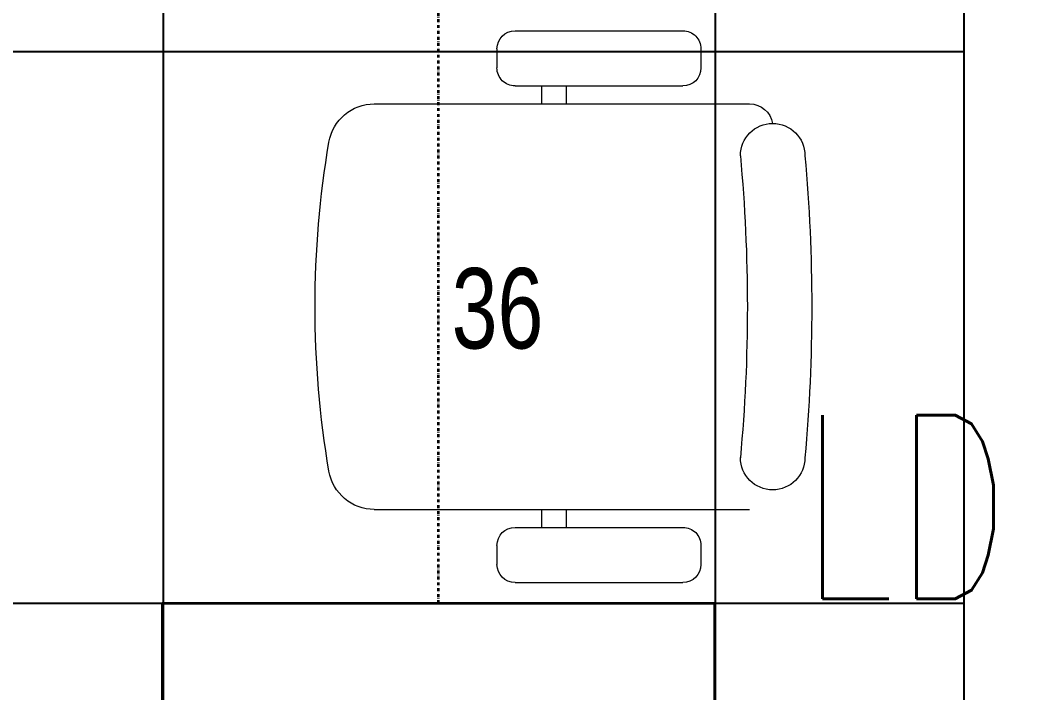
# Model space of a CAD drawing. Extents: x -12260 to 57327, y -29287 to 19916.
# Drawn here: x 37450 to 38543, y -11728 to -10996 of the extents above; entities that cross this region are included whole.
import ezdxf
from ezdxf.enums import TextEntityAlignment as Align

# ---------------------------------------------------------------- set-up
doc = ezdxf.new("R2010")
doc.units = 0
doc.header["$LTSCALE"] = 0.25
doc.linetypes.add('DASHDOT', pattern=[25.4, 12.7, -6.35, 0, -6.35])
for name, color, linetype, lineweight in [('01-First Floor$0$72_EGR_EQP_TAG', 142, 'Continuous', 5), ('01-First Floor$0$LOADING', 253, 'Continuous', 5), ('01-First Floor$0$NEW Wall', 166, 'Continuous', 5), ('01-First Floor$0$Walls', 251, 'Continuous', 5), ('E-LITE-CIRC-NUMB', 6, 'Continuous', 25), ('E-LITE-CLNG', 150, 'Continuous', 35), ('E-LITE-CLNG-CNDT', 6, 'DASHDOT', 35), ('E-LITE-CTRL', 6, 'Continuous', 25), ('E-LITE-IDEN', 6, 'Continuous', 25)]:
    doc.layers.add(name, color=color, linetype=linetype, lineweight=lineweight)
doc.layers.add('01-First Floor$0$FALSE CEILING', color=251, linetype='Continuous')
doc.styles.add('01-First Floor$0$X3G_ENTITY_257CFD', font='swisscl.ttf', dxfattribs={"height": 200})
doc.styles.add('DC_SIMPLEX', font='SIMPLEX.shx', dxfattribs={"width": 0.7})

# ---------------------------------------------------------------- blocks, each defined once
blk = doc.blocks.new('*X427')
at = {"color": 0}
for p, q in [((5, 3), (5, 3)), ((5, 3), (5, 3)), ((5, 3), (5, 3)), ((5, 3), (5, 3)), ((5, 3), (5, 3)), ((5, 3), (5, 3)), ((5, 3), (5, 3)), ((5, 3), (5, 3)), ((5, 3), (5, 3)), ((5, 3), (5, 3)), ((5, 3), (5, 3)), ((5, 3), (5, 3)), ((5, 3), (5, 3)), ((5, 3), (5, 3)), ((5, 3), (5, 3)), ((5, 3), (5, 3)), ((5, 3), (5, 3)), ((5, 3), (5, 3)), ((5, 3), (5, 3)), ((5, 3), (5, 3)), ((5, 3), (5, 3)), ((5, 3), (5, 3)), ((5, 3), (5, 3)), ((5, 3), (5, 3)), ((5, 3), (5, 3)), ((5, 3), (5, 3)), ((5, 3), (5, 3)), ((5, 3), (5, 3)), ((5, 3), (5, 3)), ((5, 3), (5, 3)), ((5, 3), (5, 3)), ((5, 3), (5, 3)), ((5, 3), (5, 3)), ((5, 3), (5, 3)), ((5, 3), (5, 3)), ((5, 3), (5, 3)), ((5, 3), (5, 3)), ((5, 3), (5, 3)), ((5, 3), (5, 3)), ((5, 3), (5, 3)), ((5, 3), (5, 3)), ((5, 3), (5, 3)), ((5, 3), (5, 3)), ((5, 3), (5, 3)), ((5, 3), (5, 3)), ((5, 3), (5, 3)), ((5, 3), (5, 3)), ((5, 3), (5, 3)), ((5, 3), (5, 3)), ((5, 3), (5, 3)), ((5, 3), (5, 3)), ((5, 3), (5, 3)), ((5, 3), (5, 3)), ((5, 3), (5, 3)), ((5, 3), (5, 3)), ((5, 3), (5, 3)), ((5, 3), (5, 3)), ((5, 3), (5, 3)), ((5, 3), (5, 3)), ((5, 3), (5, 3)), ((5, 3), (5, 3)), ((5, 3), (5, 3)), ((5, 3), (5, 3)), ((5, 3), (5, 3)), ((5, 3), (5, 3)), ((5, 3), (5, 3)), ((6, 3), (5, 3)), ((5, 3), (5, 3)), ((6, 3), (5, 3)), ((5, 3), (5, 3)), ((6, 3), (5, 3)), ((5, 3), (5, 3)), ((6, 3), (5, 3)), ((5, 3), (5, 3)), ((5, 3), (5, 3)), ((5, 3), (5, 3)), ((5, 3), (5, 3)), ((5, 3), (5, 3)), ((5, 3), (5, 3)), ((5, 3), (5, 3)), ((5, 3), (5, 3)), ((5, 3), (5, 3)), ((5, 3), (5, 3)), ((5, 3), (5, 3)), ((5, 3), (5, 3)), ((5, 3), (5, 3)), ((5, 3), (5, 3)), ((5, 3), (5, 3)), ((5, 3), (5, 3)), ((5, 3), (5, 3)), ((5, 3), (5, 3)), ((5, 3), (5, 3)), ((5, 3), (5, 3)), ((5, 3), (5, 3)), ((5, 3), (5, 3)), ((5, 3), (5, 3)), ((6, 3), (6, 3)), ((6, 3), (6, 3)), ((6, 3), (6, 3)), ((6, 3), (6, 3)), ((6, 3), (6, 3)), ((6, 3), (6, 3)), ((6, 3), (6, 3)), ((6, 3), (6, 3)), ((6, 3), (6, 3)), ((6, 3), (6, 3)), ((6, 3), (6, 3)), ((6, 3), (6, 3)), ((6, 3), (6, 3)), ((6, 3), (6, 3)), ((6, 3), (6, 3)), ((6, 3), (6, 3)), ((6, 3), (6, 3)), ((6, 3), (6, 3)), ((6, 3), (6, 3)), ((6, 3), (6, 3)), ((6, 3), (6, 3)), ((6, 3), (6, 3)), ((6, 3), (6, 3)), ((6, 3), (6, 3)), ((6, 3), (6, 3)), ((6, 3), (6, 3)), ((6, 3), (6, 3)), ((6, 3), (6, 3)), ((6, 3), (6, 3)), ((6, 3), (6, 3)), ((6, 3), (6, 3)), ((6, 3), (6, 3)), ((6, 3), (6, 3)), ((6, 3), (6, 3)), ((6, 3), (6, 3)), ((6, 3), (6, 3)), ((6, 3), (6, 3)), ((6, 3), (6, 3)), ((6, 3), (6, 3)), ((6, 3), (6, 3)), ((6, 3), (6, 3)), ((6, 3), (6, 3)), ((6, 3), (6, 3)), ((6, 3), (6, 3)), ((6, 3), (6, 3)), ((6, 3), (6, 3)), ((6, 3), (6, 3)), ((6, 3), (6, 3)), ((6, 3), (6, 3)), ((6, 3), (6, 3)), ((6, 3), (6, 3)), ((6, 3), (6, 3)), ((6, 3), (6, 3)), ((6, 3), (6, 3)), ((6, 3), (6, 3)), ((6, 3), (6, 3)), ((6, 3), (6, 3)), ((6, 3), (6, 3)), ((6, 3), (6, 3)), ((6, 3), (6, 3)), ((6, 3), (6, 3)), ((6, 3), (6, 3)), ((6, 3), (6, 3)), ((6, 3), (6, 3)), ((6, 3), (6, 3)), ((6, 3), (6, 3)), ((6, 3), (6, 3)), ((6, 3), (6, 3)), ((6, 3), (6, 3)), ((6, 3), (6, 3)), ((6, 3), (6, 3)), ((6, 3), (6, 3)), ((6, 3), (6, 3)), ((6, 3), (6, 3)), ((6, 3), (6, 3)), ((6, 3), (6, 3)), ((6, 3), (6, 3)), ((6, 3), (6, 3)), ((6, 3), (6, 3)), ((6, 3), (6, 3)), ((6, 3), (6, 3)), ((6, 3), (6, 3)), ((6, 3), (6, 3)), ((6, 3), (6, 3)), ((6, 3), (6, 3)), ((6, 3), (6, 3)), ((6, 3), (6, 3)), ((6, 3), (6, 3)), ((6, 3), (6, 3)), ((6, 3), (6, 3)), ((6, 3), (6, 3)), ((6, 3), (6, 3)), ((6, 3), (6, 3)), ((6, 3), (6, 3)), ((6, 3), (6, 3)), ((6, 3), (6, 3)), ((6, 3), (6, 3)), ((6, 3), (6, 3)), ((6, 3), (6, 3)), ((6, 3), (6, 3)), ((6, 3), (6, 3)), ((6, 3), (6, 3)), ((6, 3), (6, 3)), ((6, 3), (6, 3)), ((6, 3), (6, 3)), ((6, 3), (6, 3)), ((6, 3), (6, 3)), ((6, 3), (6, 3)), ((6, 3), (6, 3)), ((6, 3), (6, 3)), ((6, 3), (6, 3)), ((6, 3), (6, 3)), ((6, 3), (6, 3)), ((6, 3), (6, 3)), ((6, 3), (6, 3)), ((6, 3), (6, 3)), ((6, 3), (6, 3)), ((6, 3), (6, 3)), ((6, 3), (6, 3)), ((6, 3), (6, 3)), ((6, 3), (6, 3)), ((6, 3), (6, 3)), ((6, 3), (6, 3)), ((6, 3), (6, 3)), ((6, 3), (6, 3)), ((6, 3), (6, 3)), ((6, 3), (6, 3)), ((6, 3), (6, 3)), ((6, 3), (6, 3)), ((6, 3), (6, 3)), ((6, 3), (6, 3)), ((6, 3), (6, 3)), ((6, 3), (6, 3)), ((6, 3), (6, 3)), ((6, 3), (6, 3)), ((6, 3), (6, 3)), ((6, 3), (6, 3)), ((6, 3), (6, 3)), ((6, 3), (6, 3)), ((6, 3), (6, 3)), ((6, 3), (6, 3)), ((6, 3), (6, 3)), ((6, 3), (6, 3)), ((6, 3), (6, 3)), ((6, 3), (6, 3)), ((6, 3), (6, 3)), ((6, 3), (6, 3)), ((6, 3), (6, 3)), ((6, 3), (6, 3)), ((6, 3), (6, 3)), ((6, 3), (6, 3)), ((6, 3), (6, 3)), ((6, 3), (6, 3)), ((6, 3), (6, 3)), ((6, 3), (6, 3)), ((6, 3), (6, 3)), ((6, 3), (6, 3)), ((6, 3), (6, 3)), ((6, 3), (6, 3)), ((6, 3), (6, 3)), ((6, 3), (6, 3)), ((6, 3), (6, 3)), ((6, 3), (6, 3)), ((6, 3), (6, 3)), ((6, 3), (6, 3)), ((6, 3), (6, 3)), ((6, 3), (6, 3)), ((6, 3), (6, 3)), ((6, 3), (6, 3)), ((6, 3), (6, 3)), ((6, 3), (6, 3)), ((6, 3), (6, 3)), ((6, 3), (6, 3)), ((6, 3), (6, 3)), ((6, 3), (6, 3)), ((6, 3), (6, 3)), ((6, 3), (6, 3)), ((6, 3), (6, 3)), ((6, 3), (6, 3)), ((6, 3), (6, 3)), ((6, 3), (6, 3)), ((6, 3), (6, 3)), ((6, 3), (6, 3)), ((6, 3), (6, 3)), ((6, 3), (6, 3)), ((6, 3), (6, 3)), ((6, 3), (6, 3)), ((6, 3), (6, 3)), ((6, 3), (6, 3)), ((6, 3), (6, 3)), ((6, 3), (6, 3)), ((6, 3), (6, 3)), ((6, 3), (6, 3)), ((6, 3), (6, 3)), ((6, 3), (6, 3)), ((6, 3), (6, 3)), ((6, 3), (6, 3)), ((6, 3), (6, 3)), ((6, 3), (6, 3)), ((6, 3), (6, 3)), ((6, 3), (6, 3)), ((6, 3), (6, 3)), ((6, 3), (6, 3)), ((6, 3), (6, 3)), ((6, 3), (5, 3)), ((6, 3), (5, 3)), ((6, 3), (5, 3)), ((6, 3), (5, 3)), ((6, 3), (5, 3)), ((6, 3), (6, 3)), ((6, 3), (6, 3)), ((6, 3), (6, 3)), ((6, 3), (6, 3)), ((6, 3), (6, 3)), ((6, 3), (6, 3)), ((6, 3), (6, 3)), ((6, 3), (6, 3)), ((6, 3), (6, 3)), ((6, 3), (6, 3)), ((6, 3), (6, 3)), ((6, 3), (6, 3)), ((6, 3), (6, 3)), ((6, 3), (6, 3)), ((6, 3), (6, 3)), ((6, 3), (6, 3)), ((6, 3), (6, 3)), ((6, 3), (6, 3)), ((6, 3), (6, 3)), ((6, 3), (6, 3)), ((6, 3), (6, 3)), ((6, 3), (6, 3)), ((6, 3), (6, 3)), ((6, 3), (6, 3)), ((6, 3), (6, 3)), ((6, 3), (6, 3)), ((6, 3), (6, 3)), ((6, 3), (6, 3)), ((6, 3), (6, 3)), ((6, 3), (6, 3)), ((6, 3), (6, 3)), ((6, 3), (6, 3)), ((6, 3), (6, 3)), ((6, 3), (6, 3)), ((6, 3), (6, 3)), ((6, 3), (6, 3)), ((6, 3), (6, 3)), ((6, 3), (6, 3)), ((6, 3), (6, 3)), ((6, 3), (6, 3)), ((6, 3), (6, 3)), ((6, 3), (6, 3)), ((6, 3), (6, 3)), ((6, 3), (6, 3)), ((6, 3), (6, 3)), ((6, 3), (6, 3)), ((6, 3), (6, 3)), ((6, 3), (6, 3)), ((6, 3), (6, 3)), ((6, 3), (6, 3)), ((6, 3), (6, 3)), ((6, 3), (6, 3)), ((6, 3), (6, 3)), ((6, 3), (6, 3)), ((6, 3), (6, 3)), ((6, 3), (6, 3)), ((6, 3), (6, 3)), ((6, 3), (6, 3)), ((6, 3), (6, 3)), ((6, 3), (6, 3)), ((6, 3), (6, 3)), ((6, 3), (6, 3)), ((6, 3), (6, 3)), ((6, 3), (6, 3)), ((6, 3), (6, 3)), ((6, 3), (6, 3)), ((6, 3), (6, 3)), ((6, 3), (6, 3)), ((6, 3), (6, 3)), ((6, 3), (6, 3)), ((6, 3), (6, 3)), ((6, 3), (6, 3)), ((6, 3), (6, 3)), ((6, 3), (6, 3)), ((6, 3), (6, 3)), ((6, 3), (6, 3)), ((6, 3), (6, 3)), ((6, 3), (6, 3)), ((6, 3), (6, 3)), ((6, 3), (6, 3)), ((6, 3), (6, 3)), ((6, 3), (6, 3)), ((6, 3), (6, 3)), ((6, 3), (6, 3)), ((6, 3), (6, 3)), ((6, 3), (6, 3)), ((6, 3), (6, 3)), ((6, 3), (6, 3)), ((6, 3), (6, 3)), ((6, 3), (6, 3)), ((6, 3), (6, 3)), ((6, 3), (6, 3)), ((6, 3), (6, 3)), ((6, 3), (6, 3)), ((6, 3), (6, 3)), ((6, 3), (6, 3)), ((6, 3), (6, 3)), ((6, 3), (6, 3)), ((6, 3), (6, 3)), ((6, 3), (6, 3)), ((6, 3), (6, 3)), ((6, 3), (6, 3)), ((6, 3), (6, 3)), ((6, 3), (6, 3)), ((6, 3), (6, 3)), ((6, 3), (6, 3)), ((6, 3), (6, 3)), ((6, 3), (6, 3)), ((6, 3), (6, 3)), ((6, 3), (6, 3)), ((6, 3), (6, 3)), ((6, 3), (6, 3)), ((6, 3), (6, 3)), ((6, 3), (6, 3)), ((6, 3), (6, 3)), ((6, 3), (6, 3)), ((6, 3), (6, 3)), ((6, 3), (6, 3)), ((6, 3), (6, 3)), ((6, 3), (6, 3)), ((6, 3), (6, 3)), ((6, 3), (6, 3)), ((6, 3), (6, 3)), ((6, 3), (6, 3)), ((6, 3), (6, 3)), ((6, 3), (6, 3)), ((6, 3), (6, 3)), ((6, 3), (6, 3)), ((6, 3), (6, 3)), ((6, 3), (6, 3)), ((6, 3), (6, 3)), ((6, 3), (6, 3)), ((6, 3), (6, 3)), ((6, 3), (6, 3)), ((6, 3), (6, 3)), ((6, 3), (6, 3)), ((6, 3), (6, 3)), ((6, 3), (6, 3)), ((6, 3), (6, 3)), ((6, 3), (6, 3)), ((6, 3), (6, 3)), ((6, 3), (6, 3)), ((6, 3), (6, 3)), ((6, 3), (6, 3)), ((6, 3), (6, 3)), ((6, 3), (6, 3)), ((6, 3), (6, 3)), ((6, 3), (6, 3)), ((6, 3), (6, 3)), ((6, 3), (6, 3)), ((6, 3), (6, 3)), ((6, 3), (6, 3)), ((6, 3), (6, 3)), ((6, 3), (6, 3)), ((6, 3), (6, 3)), ((6, 3), (6, 3)), ((6, 3), (6, 3)), ((6, 3), (6, 3)), ((6, 3), (6, 3)), ((6, 3), (6, 3)), ((6, 3), (6, 3)), ((6, 3), (6, 3)), ((6, 3), (6, 3)), ((6, 3), (6, 3)), ((6, 3), (6, 3)), ((6, 3), (6, 3)), ((6, 3), (6, 3)), ((6, 3), (6, 3)), ((6, 3), (6, 3)), ((6, 3), (6, 3)), ((6, 3), (6, 3)), ((6, 3), (6, 3)), ((6, 3), (6, 3)), ((6, 3), (6, 3)), ((6, 3), (6, 3)), ((6, 3), (6, 3)), ((6, 3), (6, 3)), ((6, 3), (6, 3)), ((6, 3), (6, 3)), ((6, 3), (6, 3)), ((6, 3), (6, 3)), ((6, 3), (6, 3)), ((6, 3), (6, 3)), ((6, 3), (6, 3)), ((6, 3), (6, 3)), ((6, 3), (6, 3)), ((6, 3), (6, 3)), ((6, 3), (6, 3)), ((6, 3), (6, 3)), ((6, 3), (6, 3)), ((6, 3), (6, 3)), ((6, 3), (6, 3)), ((6, 3), (6, 3)), ((6, 3), (6, 3)), ((6, 3), (6, 3)), ((6, 3), (6, 3)), ((6, 3), (6, 3)), ((6, 3), (6, 3)), ((6, 3), (6, 3)), ((6, 3), (6, 3)), ((6, 3), (6, 3)), ((6, 3), (6, 3)), ((6, 3), (6, 3)), ((6, 3), (6, 3)), ((6, 3), (6, 3)), ((6, 3), (6, 3)), ((6, 3), (6, 3)), ((6, 3), (6, 3)), ((6, 3), (6, 3)), ((6, 3), (6, 3)), ((6, 3), (6, 3)), ((6, 3), (6, 3)), ((6, 3), (6, 3)), ((6, 3), (6, 3)), ((6, 3), (6, 3)), ((6, 3), (6, 3)), ((6, 3), (6, 3)), ((6, 3), (6, 3)), ((6, 3), (6, 3)), ((6, 3), (6, 3)), ((6, 3), (6, 3)), ((6, 3), (6, 3)), ((6, 3), (6, 3)), ((6, 3), (6, 3)), ((6, 3), (6, 3)), ((6, 3), (6, 3)), ((6, 3), (6, 3)), ((6, 3), (6, 3)), ((6, 3), (6, 3)), ((6, 3), (6, 3)), ((6, 3), (6, 3)), ((6, 3), (6, 3)), ((6, 3), (6, 3)), ((6, 3), (6, 3)), ((6, 3), (6, 3)), ((6, 3), (6, 3)), ((6, 3), (6, 3)), ((6, 3), (6, 3)), ((6, 3), (6, 3)), ((6, 3), (6, 3)), ((6, 3), (6, 3)), ((6, 3), (6, 3)), ((6, 3), (6, 3)), ((6, 3), (6, 3)), ((6, 3), (6, 3)), ((6, 3), (6, 3)), ((6, 3), (6, 3)), ((6, 3), (6, 3)), ((6, 3), (6, 3)), ((6, 3), (6, 3)), ((6, 3), (6, 3)), ((6, 3), (6, 3)), ((6, 3), (6, 3)), ((6, 3), (6, 3)), ((6, 3), (6, 3)), ((6, 3), (6, 3)), ((6, 3), (6, 3)), ((6, 3), (6, 3)), ((6, 3), (6, 3)), ((6, 3), (6, 3)), ((6, 3), (6, 3)), ((6, 3), (6, 3)), ((6, 3), (6, 3)), ((6, 3), (6, 3)), ((6, 3), (6, 3)), ((6, 3), (6, 3)), ((6, 3), (6, 3)), ((6, 3), (6, 3)), ((6, 3), (6, 3)), ((6, 3), (6, 3)), ((6, 3), (6, 3)), ((6, 3), (6, 3)), ((6, 3), (6, 3)), ((6, 3), (6, 3)), ((6, 3), (6, 3)), ((6, 3), (6, 3)), ((6, 3), (6, 3)), ((6, 3), (6, 3)), ((6, 3), (6, 3)), ((6, 3), (6, 3)), ((6, 3), (6, 3)), ((6, 3), (6, 3)), ((6, 3), (6, 3)), ((6, 3), (6, 3)), ((6, 3), (6, 3)), ((6, 3), (6, 3)), ((6, 3), (6, 3)), ((6, 3), (6, 3)), ((6, 3), (6, 3)), ((6, 3), (6, 3)), ((6, 3), (6, 3)), ((6, 3), (6, 3)), ((6, 3), (6, 3)), ((6, 3), (6, 3)), ((6, 3), (6, 3)), ((6, 3), (6, 3)), ((6, 3), (6, 3)), ((6, 3), (6, 3)), ((6, 3), (6, 3)), ((6, 3), (6, 3)), ((6, 3), (6, 3)), ((6, 3), (6, 3)), ((6, 3), (6, 3)), ((6, 3), (6, 3)), ((6, 3), (6, 3)), ((6, 3), (6, 3)), ((6, 3), (6, 3)), ((6, 3), (6, 3)), ((6, 3), (6, 3)), ((6, 3), (6, 3)), ((6, 3), (6, 3)), ((6, 3), (6, 3)), ((6, 3), (6, 3)), ((6, 3), (6, 3)), ((6, 3), (6, 3)), ((6, 3), (6, 3)), ((6, 3), (6, 3))]:
    blk.add_line(p, q, dxfattribs=at)
blk = doc.blocks.new('*X428')
at = {"color": 0}
for p, q in [((13, 1), (13, 1)), ((13, 1), (13, 1)), ((13, 1), (13, 1)), ((13, 1), (13, 1)), ((13, 1), (13, 1)), ((13, 1), (13, 1)), ((13, 1), (13, 1)), ((13, 1), (13, 1)), ((13, 1), (13, 1)), ((13, 1), (13, 1)), ((13, 1), (13, 1)), ((13, 1), (13, 1)), ((13, 1), (13, 1)), ((13, 1), (13, 1)), ((13, 1), (13, 1)), ((13, 1), (14, 1)), ((13, 1), (14, 1)), ((13, 1), (14, 1)), ((13, 1), (13, 1)), ((13, 1), (13, 1)), ((13, 1), (13, 1)), ((13, 1), (13, 1)), ((13, 1), (13, 1)), ((13, 1), (13, 1)), ((13, 1), (13, 1)), ((13, 1), (13, 1)), ((13, 1), (13, 1)), ((13, 1), (13, 1)), ((13, 1), (13, 1)), ((13, 1), (13, 1)), ((13, 1), (13, 1)), ((13, 1), (13, 1)), ((13, 1), (13, 1)), ((13, 1), (13, 1)), ((13, 1), (13, 1)), ((13, 1), (13, 1)), ((13, 1), (13, 1)), ((13, 1), (13, 1)), ((13, 1), (13, 1)), ((13, 1), (13, 1)), ((13, 1), (13, 1)), ((13, 1), (13, 1)), ((13, 1), (13, 1)), ((13, 1), (13, 1)), ((13, 1), (13, 1)), ((13, 1), (13, 1)), ((13, 1), (13, 1)), ((13, 1), (13, 1)), ((13, 1), (13, 1)), ((13, 1), (13, 1)), ((13, 1), (13, 1)), ((13, 1), (13, 1)), ((13, 1), (13, 1)), ((13, 1), (13, 1)), ((13, 1), (13, 1)), ((13, 1), (13, 1)), ((13, 1), (13, 1)), ((13, 1), (13, 1)), ((13, 1), (13, 1)), ((13, 1), (13, 1)), ((13, 1), (13, 1)), ((13, 1), (13, 1)), ((13, 1), (13, 1)), ((13, 1), (13, 1)), ((13, 1), (13, 1)), ((13, 1), (13, 1)), ((13, 1), (13, 1)), ((13, 1), (13, 1)), ((13, 1), (13, 1)), ((13, 1), (13, 1)), ((13, 1), (13, 1)), ((13, 1), (13, 1)), ((13, 1), (13, 1)), ((13, 1), (13, 1)), ((13, 1), (13, 1)), ((13, 1), (13, 1)), ((13, 1), (13, 1)), ((13, 1), (13, 1)), ((13, 1), (13, 1)), ((13, 1), (13, 1)), ((13, 1), (13, 1)), ((13, 1), (13, 1)), ((13, 1), (13, 1)), ((13, 1), (13, 1)), ((13, 1), (13, 1)), ((13, 1), (13, 1)), ((13, 1), (13, 1)), ((13, 1), (13, 1)), ((13, 1), (13, 1)), ((13, 1), (13, 1)), ((13, 1), (13, 1)), ((13, 1), (13, 1)), ((13, 1), (13, 1)), ((13, 1), (13, 1)), ((13, 1), (13, 1)), ((13, 1), (13, 1)), ((13, 1), (13, 1)), ((13, 1), (13, 1)), ((13, 1), (13, 1)), ((13, 1), (13, 1)), ((13, 1), (13, 1)), ((13, 1), (13, 1)), ((13, 1), (13, 1)), ((13, 1), (13, 1)), ((13, 1), (13, 1)), ((13, 1), (13, 1)), ((13, 1), (13, 1)), ((13, 1), (13, 1)), ((13, 1), (13, 1)), ((13, 1), (13, 1)), ((13, 1), (13, 1)), ((13, 1), (13, 1)), ((13, 1), (13, 1)), ((13, 1), (13, 1)), ((13, 1), (13, 1)), ((13, 1), (13, 1)), ((13, 1), (13, 1)), ((13, 1), (13, 1)), ((13, 1), (13, 1)), ((13, 1), (13, 1)), ((13, 1), (13, 1)), ((13, 1), (13, 1)), ((13, 1), (13, 1)), ((13, 1), (14, 1)), ((13, 0), (13, 0)), ((13, 0), (13, 0)), ((13, 0), (13, 0)), ((13, 0), (13, 0)), ((13, 0), (13, 0)), ((13, 0), (13, 0)), ((13, 0), (13, 0)), ((13, 0), (13, 0)), ((13, 0), (13, 0)), ((13, 0), (13, 0)), ((13, 0), (13, 0)), ((13, 0), (13, 0)), ((13, 0), (13, 0)), ((13, 0), (13, 0)), ((13, 0), (13, 0)), ((13, 0), (13, 0)), ((13, 0), (13, 0)), ((13, 0), (13, 0)), ((13, 0), (13, 0)), ((13, 0), (13, 0)), ((13, 0), (13, 0)), ((13, 0), (13, 0)), ((13, 0), (13, 0)), ((13, 0), (13, 0)), ((13, 0), (13, 0)), ((13, 0), (13, 0)), ((13, 0), (13, 0)), ((13, 0), (13, 0)), ((13, 0), (13, 0)), ((13, 0), (13, 0)), ((13, 0), (13, 0)), ((13, 0), (13, 0)), ((13, 0), (13, 0)), ((13, 0), (13, 0)), ((13, 0), (13, 0)), ((13, 0), (13, 0)), ((13, 0), (13, 0)), ((13, 0), (13, 0)), ((13, 0), (13, 0)), ((13, 0), (13, 0)), ((13, 0), (13, 0)), ((13, 0), (13, 0)), ((13, 0), (13, 0)), ((13, 0), (13, 0)), ((13, 0), (13, 0)), ((13, 0), (13, 0)), ((13, 0), (13, 0)), ((13, 0), (13, 0)), ((13, 0), (14, 0)), ((13, 0), (14, 0)), ((13, 0), (13, 0)), ((13, 0), (14, 0)), ((14, 1), (14, 1)), ((14, 1), (14, 1)), ((14, 1), (14, 1)), ((14, 1), (14, 1)), ((14, 1), (14, 1)), ((14, 1), (14, 1)), ((14, 1), (14, 1)), ((14, 1), (14, 1)), ((14, 1), (14, 1)), ((14, 1), (14, 1)), ((14, 1), (14, 1)), ((14, 1), (14, 1)), ((14, 1), (14, 1)), ((14, 1), (14, 1)), ((14, 1), (14, 1)), ((14, 1), (14, 1)), ((14, 1), (14, 1)), ((14, 1), (14, 1)), ((14, 1), (14, 1)), ((14, 1), (14, 1)), ((14, 1), (14, 1)), ((14, 1), (14, 1)), ((14, 1), (14, 1)), ((14, 1), (14, 1)), ((14, 1), (14, 1)), ((14, 1), (14, 1)), ((14, 1), (14, 1)), ((14, 1), (14, 1)), ((14, 1), (14, 1)), ((14, 1), (14, 1)), ((14, 1), (14, 1)), ((14, 1), (14, 1)), ((14, 1), (14, 1)), ((14, 1), (14, 1)), ((14, 1), (14, 1)), ((14, 1), (14, 1)), ((14, 1), (14, 1)), ((14, 1), (14, 1)), ((14, 1), (14, 1)), ((14, 1), (14, 1)), ((14, 1), (14, 1)), ((14, 1), (14, 1)), ((14, 1), (14, 1)), ((14, 1), (14, 1)), ((14, 1), (14, 1)), ((14, 1), (14, 1)), ((14, 1), (14, 1)), ((14, 1), (14, 1)), ((14, 1), (14, 1)), ((14, 1), (14, 1)), ((14, 1), (14, 1)), ((14, 1), (14, 1)), ((14, 1), (14, 1)), ((14, 1), (14, 1)), ((14, 1), (14, 1)), ((14, 1), (14, 1)), ((14, 1), (14, 1)), ((14, 1), (14, 1)), ((14, 1), (14, 1)), ((14, 1), (14, 1)), ((14, 1), (14, 1)), ((14, 1), (14, 1)), ((14, 1), (14, 1)), ((14, 1), (14, 1)), ((14, 1), (14, 1)), ((14, 1), (14, 1)), ((14, 1), (14, 1)), ((14, 1), (14, 1)), ((14, 1), (14, 1)), ((14, 1), (14, 1)), ((14, 1), (14, 1)), ((14, 1), (14, 1)), ((14, 1), (14, 1)), ((14, 1), (14, 1)), ((14, 1), (14, 1)), ((14, 1), (14, 1)), ((14, 1), (14, 1)), ((14, 1), (14, 1)), ((14, 1), (14, 1)), ((14, 1), (14, 1)), ((14, 1), (14, 1)), ((14, 1), (14, 1)), ((14, 1), (14, 1)), ((14, 1), (14, 1)), ((14, 1), (14, 1)), ((14, 1), (14, 1)), ((14, 1), (14, 1)), ((14, 1), (14, 1)), ((14, 1), (14, 1)), ((14, 1), (14, 1)), ((14, 1), (14, 1)), ((14, 1), (14, 1)), ((14, 1), (14, 1)), ((14, 1), (14, 1)), ((14, 0), (14, 0)), ((14, 0), (14, 0)), ((14, 0), (14, 0)), ((14, 0), (14, 0)), ((14, 0), (14, 0)), ((14, 0), (14, 0)), ((14, 0), (14, 0)), ((14, 0), (14, 0)), ((14, 0), (14, 0)), ((14, 0), (14, 0)), ((14, 0), (14, 0)), ((14, 0), (14, 0)), ((14, 0), (14, 0)), ((14, 0), (14, 0)), ((14, 0), (14, 0)), ((14, 0), (14, 0)), ((14, 0), (14, 0)), ((14, 0), (14, 0)), ((14, 0), (14, 0)), ((14, 0), (14, 0)), ((14, 0), (14, 0)), ((14, 0), (14, 0)), ((14, 0), (14, 0)), ((14, 0), (14, 0)), ((14, 0), (14, 0)), ((14, 0), (14, 0)), ((14, 0), (14, 0)), ((14, 0), (14, 0)), ((14, 0), (14, 0)), ((14, 0), (14, 0)), ((14, 0), (14, 0)), ((14, 0), (14, 0)), ((14, 0), (14, 0)), ((14, 0), (14, 0)), ((14, 0), (14, 0)), ((14, 0), (14, 0)), ((14, 0), (14, 0)), ((14, 0), (14, 0)), ((14, 0), (14, 0)), ((14, 0), (14, 0)), ((14, 0), (14, 0)), ((14, 0), (14, 0)), ((14, 0), (14, 0)), ((14, 0), (14, 0)), ((14, 0), (14, 0)), ((14, 0), (14, 0)), ((14, 0), (14, 0)), ((14, 0), (14, 0)), ((13, 0), (13, 0)), ((13, 0), (14, 0)), ((13, 0), (13, 0)), ((13, 0), (14, 0)), ((13, 0), (13, 0)), ((13, 0), (14, 0)), ((13, 0), (13, 0)), ((13, 0), (13, 0)), ((13, 0), (13, 0)), ((13, 0), (13, 0)), ((13, 0), (14, 0)), ((13, 0), (13, 0)), ((13, 0), (14, 0)), ((13, 0), (13, 0)), ((13, 0), (14, 0)), ((13, 0), (13, 0)), ((13, 0), (14, 0)), ((13, 0), (13, 0)), ((13, 0), (14, 0)), ((13, 0), (13, 0)), ((13, 0), (14, 0)), ((13, 0), (13, 0)), ((13, 0), (14, 0)), ((13, 0), (13, 0)), ((13, 0), (13, 0)), ((13, 0), (13, 0)), ((13, 0), (14, 0)), ((13, 0), (13, 0)), ((13, 0), (14, 0)), ((13, 0), (13, 0)), ((13, 0), (14, 0)), ((13, 0), (13, 0)), ((13, 0), (14, 0)), ((13, 0), (13, 0)), ((13, 0), (13, 0)), ((13, 0), (13, 0)), ((13, 0), (13, 0)), ((13, 0), (13, 0)), ((13, 0), (13, 0)), ((13, 0), (13, 0)), ((13, 0), (13, 0)), ((13, 0), (13, 0)), ((13, 0), (13, 0)), ((13, 0), (13, 0)), ((13, 0), (13, 0)), ((13, 0), (13, 0)), ((13, 0), (13, 0)), ((13, 0), (13, 0)), ((13, 0), (13, 0)), ((13, 0), (13, 0)), ((13, 0), (13, 0)), ((13, 0), (13, 0)), ((13, 0), (13, 0)), ((13, 0), (13, 0)), ((13, 0), (13, 0)), ((13, 0), (13, 0)), ((13, 0), (13, 0)), ((13, 0), (13, 0)), ((13, 0), (13, 0)), ((13, 0), (13, 0)), ((13, 0), (13, 0)), ((13, 0), (13, 0)), ((13, 0), (13, 0)), ((13, 0), (13, 0)), ((13, -1), (13, -1)), ((13, -1), (13, -1)), ((13, -1), (13, -1)), ((13, -1), (13, -1)), ((13, -1), (13, -1)), ((13, -1), (14, -1)), ((13, -1), (13, -1)), ((14, 0), (14, 0)), ((14, 0), (14, 0)), ((14, 0), (14, 0)), ((14, 0), (14, 0)), ((14, 0), (14, 0)), ((14, 0), (14, 0)), ((14, 0), (14, 0)), ((14, 0), (14, 0)), ((14, 0), (14, 0)), ((14, 0), (14, 0)), ((14, 0), (14, 0)), ((14, 0), (14, 0)), ((14, 0), (14, 0)), ((14, 0), (14, 0)), ((14, 0), (14, 0)), ((13, 0), (14, 0)), ((14, 0), (14, 0)), ((14, 0), (14, 0)), ((14, 0), (14, 0)), ((14, 0), (14, 0)), ((14, 0), (14, 0)), ((14, 0), (14, 0)), ((14, 0), (14, 0)), ((14, 0), (14, 0)), ((14, 0), (14, 0)), ((14, 0), (14, 0)), ((14, 0), (14, 0)), ((14, 0), (14, 0)), ((14, 0), (14, 0)), ((14, 0), (14, 0)), ((14, 0), (14, 0)), ((14, 0), (14, 0)), ((14, 0), (14, 0)), ((14, 0), (14, 0)), ((14, 0), (14, 0)), ((14, 0), (14, 0)), ((14, 0), (14, 0)), ((14, 0), (14, 0)), ((14, 0), (14, 0)), ((14, 0), (14, 0)), ((14, 0), (14, 0)), ((14, 0), (14, 0)), ((14, 0), (14, 0)), ((14, 0), (14, 0)), ((14, 0), (14, 0)), ((14, 0), (14, 0)), ((14, 0), (14, 0)), ((14, 0), (14, 0)), ((14, 0), (14, 0)), ((14, 0), (14, 0)), ((14, -1), (14, -1)), ((14, -1), (14, -1)), ((14, -1), (14, -1)), ((14, -1), (14, -1)), ((14, -1), (14, -1))]:
    blk.add_line(p, q, dxfattribs=at)
blk = doc.blocks.new('01-First Floor$0$GF21018-P')
at = {"color": 0}
for p, q in [((-0.2207, 0.4756), (-0.2207, 0.0675)), ((0.2205, 0.4756), (0.2205, 0.0675)), ((-0.2806, 0.3422), (-0.2598, 0.3422)), ((0.2596, 0.3422), (0.2804, 0.3422)), ((-0.3002, 0.3226), (-0.3002, 0.14)), ((-0.2402, 0.3226), (-0.2402, 0.14)), ((0.24, 0.3226), (0.24, 0.14)), ((0.3, 0.3226), (0.3, 0.14)), ((-0.2402, 0.2937), (-0.2207, 0.2937)), ((0.2205, 0.2937), (0.24, 0.2937)), ((-0.2402, 0.2671), (-0.2207, 0.2671)), ((0.2205, 0.2671), (0.24, 0.2671)), ((-0.2806, 0.1204), (-0.2598, 0.1204)), ((0.2596, 0.1204), (0.2804, 0.1204))]:
    blk.add_line(p, q, dxfattribs=at)
for points in [[(0.24, 0.2937), (0.24, 0.2937), (0.24, 0.2937), (0.24, 0.2937), (0.24, 0.2937), (0.24, 0.2937), (0.24, 0.2937), (0.24, 0.2937), (0.24, 0.2937), (0.24, 0.2937), (0.24, 0.2937), (0.24, 0.2937), (0.24, 0.2937), (0.24, 0.2937), (0.24, 0.2937), (0.24, 0.2937), (0.24, 0.2937), (0.24, 0.2937), (0.24, 0.2937), (0.24, 0.2937), (0.24, 0.2937), (0.24, 0.2937), (0.24, 0.2937), (0.24, 0.2937), (0.24, 0.2937), (0.24, 0.2937), (0.24, 0.2937), (0.24, 0.2937), (0.24, 0.2937), (0.24, 0.2937), (0.24, 0.2937), (0.24, 0.2937), (0.24, 0.2937), (0.24, 0.2937), (0.24, 0.2937), (0.24, 0.2937), (0.24, 0.2937), (0.24, 0.2937), (0.24, 0.2937), (0.24, 0.2937), (0.24, 0.2937), (0.24, 0.2937), (0.24, 0.2937), (0.24, 0.2937), (0.24, 0.2937), (0.24, 0.2937), (0.24, 0.2937), (0.24, 0.2937), (0.24, 0.2937), (0.24, 0.2937), (0.24, 0.2937), (0.24, 0.2937), (0.24, 0.2937), (0.24, 0.2937), (0.24, 0.2937), (0.24, 0.2937), (0.24, 0.2937), (0.24, 0.2937), (0.24, 0.2937), (0.24, 0.2937), (0.24, 0.2937), (0.24, 0.2937), (0.24, 0.2937), (0.24, 0.2937), (0.24, 0.2937), (0.24, 0.2937), (0.24, 0.2937), (0.24, 0.2937), (0.24, 0.2937), (0.24, 0.2937), (0.24, 0.2937), (0.24, 0.2937), (0.24, 0.2937), (0.24, 0.2937), (0.24, 0.2937), (0.24, 0.2937), (0.24, 0.2937), (0.24, 0.2937), (0.24, 0.2937), (0.24, 0.2937), (0.24, 0.2937), (0.24, 0.2937), (0.24, 0.2937), (0.24, 0.2937), (0.24, 0.2937), (0.24, 0.2937), (0.24, 0.2937), (0.24, 0.2937), (0.24, 0.2937), (0.24, 0.2937), (0.24, 0.2937), (0.24, 0.2937), (0.24, 0.2937), (0.24, 0.2937), (0.24, 0.2937), (0.24, 0.2937), (0.24, 0.2937), (0.24, 0.2937), (0.24, 0.2937), (0.24, 0.2937), (0.24, 0.2937), (0.24, 0.2937), (0.24, 0.2937), (0.24, 0.2937), (0.24, 0.2937), (0.24, 0.2937), (0.24, 0.2937), (0.24, 0.2937), (0.24, 0.2937), (0.24, 0.2937), (0.24, 0.2937), (0.24, 0.2937), (0.24, 0.2937), (0.24, 0.2937), (0.24, 0.2937), (0.24, 0.2937), (0.24, 0.2937), (0.24, 0.2937), (0.24, 0.2937), (0.24, 0.2937), (0.24, 0.2937), (0.24, 0.2937), (0.24, 0.2937), (0.24, 0.2937), (0.24, 0.2937), (0.24, 0.2937), (0.24, 0.2937), (0.24, 0.2937), (0.24, 0.2937), (0.24, 0.2937), (0.24, 0.2937), (0.24, 0.2937), (0.24, 0.2937), (0.24, 0.2937), (0.24, 0.2937), (0.24, 0.2937), (0.24, 0.2937), (0.24, 0.2937), (0.24, 0.2937), (0.24, 0.2937), (0.24, 0.2937), (0.24, 0.2937), (0.24, 0.2937), (0.24, 0.2937), (0.24, 0.2937), (0.24, 0.2937), (0.24, 0.2937), (0.24, 0.2937), (0.24, 0.2937), (0.24, 0.2937), (0.24, 0.2937), (0.24, 0.2937), (0.24, 0.2937), (0.24, 0.2937), (0.24, 0.2937), (0.24, 0.2937), (0.24, 0.2937), (0.24, 0.2937), (0.24, 0.2937), (0.24, 0.2937), (0.24, 0.2937), (0.24, 0.2937), (0.24, 0.2937), (0.24, 0.2937), (0.24, 0.2937), (0.24, 0.2937), (0.24, 0.2937), (0.24, 0.2937), (0.24, 0.2937), (0.24, 0.2937), (0.24, 0.2937), (0.24, 0.2937), (0.24, 0.2937), (0.24, 0.2937), (0.24, 0.2937), (0.24, 0.2937), (0.24, 0.2937), (0.24, 0.2937), (0.24, 0.2937), (0.24, 0.2937), (0.24, 0.2937), (0.24, 0.2937), (0.24, 0.2937), (0.24, 0.2937), (0.24, 0.2937), (0.24, 0.2937), (0.24, 0.2937), (0.24, 0.2937), (0.24, 0.2937), (0.24, 0.2937), (0.24, 0.2937), (0.24, 0.2937), (0.24, 0.2937), (0.24, 0.2937), (0.24, 0.2937), (0.24, 0.2937), (0.24, 0.2937), (0.24, 0.2937), (0.24, 0.2937), (0.24, 0.2937), (0.24, 0.2937), (0.24, 0.2937), (0.24, 0.2937), (0.24, 0.2937), (0.24, 0.2937), (0.24, 0.2937), (0.24, 0.2937), (0.24, 0.2937), (0.24, 0.2937), (0.24, 0.2937), (0.24, 0.2937), (0.24, 0.2937), (0.24, 0.2937), (0.24, 0.2937), (0.24, 0.2937), (0.24, 0.2937), (0.24, 0.2937), (0.24, 0.2937), (0.24, 0.2937), (0.24, 0.2937), (0.24, 0.2937), (0.24, 0.2937), (0.24, 0.2937), (0.24, 0.2937), (0.24, 0.2937), (0.24, 0.2937), (0.24, 0.2937), (0.24, 0.2937), (0.24, 0.2937), (0.24, 0.2937), (0.24, 0.2937), (0.24, 0.2937), (0.24, 0.2937), (0.24, 0.2937), (0.24, 0.2937), (0.24, 0.2937), (0.24, 0.2937), (0.24, 0.2937), (0.24, 0.2937), (0.24, 0.2937), (0.24, 0.2937), (0.24, 0.2937), (0.24, 0.2937), (0.24, 0.2937), (0.24, 0.2937), (0.24, 0.2937), (0.24, 0.2937), (0.24, 0.2937), (0.24, 0.2937), (0.24, 0.2937), (0.24, 0.2937), (0.24, 0.2937), (0.24, 0.2937), (0.24, 0.2937), (0.24, 0.2937), (0.24, 0.2937), (0.24, 0.2937), (0.24, 0.2937), (0.24, 0.2937), (0.24, 0.2937), (0.24, 0.2937), (0.24, 0.2937), (0.24, 0.2937), (0.24, 0.2937), (0.24, 0.2937), (0.24, 0.2937), (0.24, 0.2937), (0.24, 0.2937), (0.24, 0.2937), (0.24, 0.2937), (0.24, 0.2937), (0.24, 0.2937), (0.24, 0.2937), (0.24, 0.2937), (0.24, 0.2937), (0.24, 0.2937), (0.24, 0.2937)], [(0.24, 0.2937), (0.24, 0.2937), (0.24, 0.2937), (0.24, 0.2937), (0.24, 0.2937), (0.24, 0.2937), (0.24, 0.2937), (0.24, 0.2937), (0.24, 0.2937), (0.24, 0.2937), (0.24, 0.2937), (0.24, 0.2937), (0.24, 0.2937), (0.24, 0.2937), (0.24, 0.2937), (0.24, 0.2937), (0.24, 0.2937), (0.24, 0.2937), (0.24, 0.2937), (0.24, 0.2937), (0.24, 0.2937), (0.24, 0.2937), (0.24, 0.2937), (0.24, 0.2937), (0.24, 0.2937), (0.24, 0.2937), (0.24, 0.2937), (0.24, 0.2937), (0.24, 0.2937), (0.24, 0.2937), (0.24, 0.2937), (0.24, 0.2937), (0.24, 0.2937), (0.24, 0.2937), (0.24, 0.2937), (0.24, 0.2937), (0.24, 0.2937), (0.24, 0.2937), (0.24, 0.2937), (0.24, 0.2937), (0.24, 0.2937), (0.24, 0.2937), (0.24, 0.2937), (0.24, 0.2937), (0.24, 0.2937), (0.24, 0.2937), (0.24, 0.2937), (0.24, 0.2937), (0.24, 0.2937), (0.24, 0.2937), (0.24, 0.2937), (0.24, 0.2937), (0.24, 0.2937), (0.24, 0.2937), (0.24, 0.2937), (0.24, 0.2937), (0.24, 0.2937), (0.24, 0.2937), (0.24, 0.2937), (0.24, 0.2937), (0.24, 0.2937), (0.24, 0.2937), (0.24, 0.2937), (0.24, 0.2937), (0.24, 0.2937), (0.24, 0.2937), (0.24, 0.2937), (0.24, 0.2937), (0.24, 0.2937), (0.24, 0.2937), (0.24, 0.2937), (0.24, 0.2937), (0.24, 0.2937), (0.24, 0.2937), (0.24, 0.2937), (0.24, 0.2937), (0.24, 0.2937), (0.24, 0.2937), (0.24, 0.2937), (0.24, 0.2937), (0.24, 0.2937), (0.24, 0.2937), (0.24, 0.2937), (0.24, 0.2937), (0.24, 0.2937), (0.24, 0.2937), (0.24, 0.2937), (0.24, 0.2937), (0.24, 0.2937), (0.24, 0.2937), (0.24, 0.2937), (0.24, 0.2937), (0.24, 0.2937), (0.24, 0.2937), (0.24, 0.2937), (0.24, 0.2937), (0.24, 0.2937), (0.24, 0.2937), (0.24, 0.2937), (0.24, 0.2937), (0.24, 0.2937), (0.24, 0.2937), (0.24, 0.2937), (0.24, 0.2937), (0.24, 0.2937), (0.24, 0.2937), (0.24, 0.2937), (0.24, 0.2937), (0.24, 0.2937), (0.24, 0.2937), (0.24, 0.2937), (0.24, 0.2937), (0.24, 0.2937), (0.24, 0.2937), (0.24, 0.2937), (0.24, 0.2937), (0.24, 0.2937), (0.24, 0.2937), (0.24, 0.2937), (0.24, 0.2937), (0.24, 0.2937), (0.24, 0.2937), (0.24, 0.2937), (0.24, 0.2937), (0.24, 0.2937), (0.24, 0.2937), (0.24, 0.2937), (0.24, 0.2937), (0.24, 0.2937), (0.24, 0.2937), (0.24, 0.2937), (0.24, 0.2937), (0.24, 0.2937), (0.24, 0.2937), (0.24, 0.2937), (0.24, 0.2937), (0.24, 0.2937), (0.24, 0.2937), (0.24, 0.2937), (0.24, 0.2937), (0.24, 0.2937), (0.24, 0.2937), (0.24, 0.2937), (0.24, 0.2937), (0.24, 0.2937), (0.24, 0.2937), (0.24, 0.2937), (0.24, 0.2937), (0.24, 0.2937), (0.24, 0.2937), (0.24, 0.2937), (0.24, 0.2937), (0.24, 0.2937), (0.24, 0.2937), (0.24, 0.2937), (0.24, 0.2937), (0.24, 0.2937), (0.24, 0.2937), (0.24, 0.2937), (0.24, 0.2937), (0.24, 0.2937), (0.24, 0.2937), (0.24, 0.2937), (0.24, 0.2937), (0.24, 0.2937), (0.24, 0.2937), (0.24, 0.2937), (0.24, 0.2937), (0.24, 0.2937), (0.24, 0.2937), (0.24, 0.2937), (0.24, 0.2937), (0.24, 0.2937), (0.24, 0.2937), (0.24, 0.2937), (0.24, 0.2937), (0.24, 0.2937), (0.24, 0.2937), (0.24, 0.2937), (0.24, 0.2937), (0.24, 0.2937), (0.24, 0.2937), (0.24, 0.2937), (0.24, 0.2937), (0.24, 0.2937), (0.24, 0.2937), (0.24, 0.2937), (0.24, 0.2937), (0.24, 0.2937), (0.24, 0.2937), (0.24, 0.2937), (0.24, 0.2937), (0.24, 0.2937), (0.24, 0.2937), (0.24, 0.2937), (0.24, 0.2937), (0.24, 0.2937), (0.24, 0.2937), (0.24, 0.2937), (0.24, 0.2937), (0.24, 0.2937), (0.24, 0.2937), (0.24, 0.2937), (0.24, 0.2937), (0.24, 0.2937), (0.24, 0.2937), (0.24, 0.2937), (0.24, 0.2937), (0.24, 0.2937), (0.24, 0.2937), (0.24, 0.2937), (0.24, 0.2937), (0.24, 0.2937), (0.24, 0.2937), (0.24, 0.2937), (0.24, 0.2937), (0.24, 0.2937), (0.24, 0.2937), (0.24, 0.2937)], [(0.24, 0.2937), (0.24, 0.2937), (0.24, 0.2937), (0.24, 0.2937), (0.24, 0.2937), (0.24, 0.2937), (0.24, 0.2937), (0.24, 0.2937), (0.24, 0.2937), (0.24, 0.2937), (0.24, 0.2937), (0.24, 0.2937), (0.24, 0.2937), (0.24, 0.2937), (0.24, 0.2937), (0.24, 0.2937), (0.24, 0.2937), (0.24, 0.2937), (0.24, 0.2937), (0.24, 0.2937), (0.24, 0.2937), (0.24, 0.2937), (0.24, 0.2937), (0.24, 0.2937), (0.24, 0.2937), (0.24, 0.2937), (0.24, 0.2937), (0.24, 0.2937), (0.24, 0.2937), (0.24, 0.2937), (0.24, 0.2937), (0.24, 0.2937), (0.24, 0.2937), (0.24, 0.2937), (0.24, 0.2937), (0.24, 0.2937), (0.24, 0.2937), (0.24, 0.2937), (0.24, 0.2937), (0.24, 0.2937), (0.24, 0.2937), (0.24, 0.2937), (0.24, 0.2937), (0.24, 0.2937), (0.24, 0.2937), (0.24, 0.2937), (0.24, 0.2937), (0.24, 0.2937), (0.24, 0.2937), (0.24, 0.2937), (0.24, 0.2937), (0.24, 0.2937), (0.24, 0.2937), (0.24, 0.2937), (0.24, 0.2937), (0.24, 0.2937), (0.24, 0.2937), (0.24, 0.2937), (0.24, 0.2937), (0.24, 0.2937), (0.24, 0.2937), (0.24, 0.2937), (0.24, 0.2937), (0.24, 0.2937), (0.24, 0.2937), (0.24, 0.2937), (0.24, 0.2937), (0.24, 0.2937), (0.24, 0.2937), (0.24, 0.2937), (0.24, 0.2937), (0.24, 0.2937), (0.24, 0.2937), (0.24, 0.2937), (0.24, 0.2937), (0.24, 0.2937), (0.24, 0.2937), (0.24, 0.2937), (0.24, 0.2937), (0.24, 0.2937), (0.24, 0.2937), (0.24, 0.2937), (0.24, 0.2937), (0.24, 0.2937), (0.24, 0.2937), (0.24, 0.2937), (0.24, 0.2937), (0.24, 0.2937), (0.24, 0.2937), (0.24, 0.2937), (0.24, 0.2937), (0.24, 0.2937), (0.24, 0.2937), (0.24, 0.2937), (0.24, 0.2937), (0.24, 0.2937), (0.24, 0.2937), (0.24, 0.2937), (0.24, 0.2937), (0.24, 0.2937), (0.24, 0.2937), (0.24, 0.2937), (0.24, 0.2937), (0.24, 0.2937), (0.24, 0.2937), (0.24, 0.2937), (0.24, 0.2937), (0.24, 0.2937), (0.24, 0.2937), (0.24, 0.2937), (0.24, 0.2937), (0.24, 0.2937), (0.24, 0.2937), (0.24, 0.2937), (0.24, 0.2937), (0.24, 0.2937), (0.24, 0.2937), (0.24, 0.2937), (0.24, 0.2937), (0.24, 0.2937), (0.24, 0.2937), (0.24, 0.2937), (0.24, 0.2937), (0.24, 0.2937), (0.24, 0.2937), (0.24, 0.2937), (0.24, 0.2937), (0.24, 0.2937), (0.24, 0.2937), (0.24, 0.2937), (0.24, 0.2937), (0.24, 0.2937), (0.24, 0.2937), (0.24, 0.2937), (0.24, 0.2937), (0.24, 0.2937), (0.24, 0.2937), (0.24, 0.2937), (0.24, 0.2937), (0.24, 0.2937), (0.24, 0.2937), (0.24, 0.2937), (0.24, 0.2937), (0.24, 0.2937), (0.24, 0.2937), (0.24, 0.2937), (0.24, 0.2937), (0.24, 0.2937), (0.24, 0.2937), (0.24, 0.2937), (0.24, 0.2937), (0.24, 0.2937), (0.24, 0.2937), (0.24, 0.2937), (0.24, 0.2937), (0.24, 0.2937), (0.24, 0.2937), (0.24, 0.2937), (0.24, 0.2937), (0.24, 0.2937), (0.24, 0.2937), (0.24, 0.2937), (0.24, 0.2937), (0.24, 0.2937), (0.24, 0.2937), (0.24, 0.2937), (0.24, 0.2937), (0.24, 0.2937), (0.24, 0.2937), (0.24, 0.2937), (0.24, 0.2937), (0.24, 0.2937), (0.24, 0.2937), (0.24, 0.2937), (0.24, 0.2937), (0.24, 0.2937), (0.24, 0.2937), (0.24, 0.2937), (0.24, 0.2937), (0.24, 0.2937), (0.24, 0.2937), (0.24, 0.2937), (0.24, 0.2937), (0.24, 0.2937), (0.24, 0.2937), (0.24, 0.2937), (0.24, 0.2937), (0.24, 0.2937), (0.24, 0.2937), (0.24, 0.2937), (0.24, 0.2937), (0.24, 0.2937), (0.24, 0.2937), (0.24, 0.2937), (0.24, 0.2937), (0.24, 0.2937), (0.24, 0.2937), (0.24, 0.2937), (0.24, 0.2937), (0.24, 0.2937), (0.24, 0.2937), (0.24, 0.2937), (0.24, 0.2937), (0.24, 0.2937), (0.24, 0.2937), (0.24, 0.2937), (0.24, 0.2937), (0.24, 0.2937), (0.24, 0.2937), (0.24, 0.2937), (0.24, 0.2937), (0.24, 0.2937), (0.24, 0.2937), (0.24, 0.2937)]]:
    blk.add_lwpolyline(points, close=True, dxfattribs=at)
for centre, radius, start, end in [((-0.0001, -0.5295), 1.0695, 80.3671, 99.6329), ((-0.1707, 0.4756), 0.05, 99.6329, 180), ((0.1705, 0.4756), 0.05, 0, 80.3671), ((-0.2806, 0.3226), 0.0196, 90, 180), ((-0.2598, 0.3226), 0.0196, 360, 90), ((0.2596, 0.3226), 0.0196, 90, 180), ((0.2804, 0.3226), 0.0196, 0, 90), ((-0.2806, 0.14), 0.0196, 180, 270), ((-0.2598, 0.14), 0.0196, 270, 360), ((0.2596, 0.14), 0.0196, 180, 270), ((0.2804, 0.14), 0.0196, 270, 0), ((-0.1643, 0.0425), 0.0351, 90, 270), ((0, 1.8467), 1.7767, 264.6946, 275.3053), ((0.1641, 0.0425), 0.0351, 270, 90), ((-0.1957, 0.0675), 0.025, 180, 261.4721), ((0, 1.8314), 1.8314, 264.8532, 275.147)]:
    blk.add_arc(centre, radius, start, end, dxfattribs=at)
at = {"layer": '01-First Floor$0$NEW Wall', "color": 0, "linetype": 'Continuous'}
for points in [[(0.24, 0.2937), (0.24, 0.2937), (0.24, 0.2937), (0.24, 0.2937), (0.24, 0.2937), (0.24, 0.2937), (0.24, 0.2937), (0.24, 0.2937)], [(0.24, 0.2937), (0.24, 0.2937), (0.24, 0.2937), (0.24, 0.2937), (0.24, 0.2937), (0.24, 0.2937), (0.24, 0.2937)], [(0.24, 0.2937), (0.24, 0.2937), (0.24, 0.2937), (0.24, 0.2937), (0.24, 0.2937), (0.24, 0.2937), (0.24, 0.2937), (0.24, 0.2937), (0.24, 0.2937)], [(0.24, 0.2937), (0.24, 0.2937), (0.24, 0.2937), (0.24, 0.2937), (0.24, 0.2937), (0.24, 0.2937), (0.24, 0.2937), (0.24, 0.2937), (0.24, 0.2937), (0.24, 0.2937)], [(0.24, 0.2937), (0.24, 0.2937), (0.24, 0.2937), (0.24, 0.2937), (0.24, 0.2937), (0.24, 0.2937), (0.24, 0.2937), (0.24, 0.2937), (0.24, 0.2937), (0.24, 0.2937), (0.24, 0.2937), (0.24, 0.2937), (0.24, 0.2937), (0.24, 0.2937), (0.24, 0.2937)], [(0.24, 0.2937), (0.24, 0.2937), (0.24, 0.2937), (0.24, 0.2937), (0.24, 0.2937), (0.24, 0.2937), (0.24, 0.2937), (0.24, 0.2937), (0.24, 0.2937), (0.24, 0.2937)], [(0.24, 0.2937), (0.24, 0.2937), (0.24, 0.2937), (0.24, 0.2937), (0.24, 0.2937), (0.24, 0.2937), (0.24, 0.2937), (0.24, 0.2937), (0.24, 0.2937), (0.24, 0.2937)], [(0.24, 0.2937), (0.24, 0.2937), (0.24, 0.2937), (0.24, 0.2937), (0.24, 0.2937), (0.24, 0.2937), (0.24, 0.2937), (0.24, 0.2937), (0.24, 0.2937), (0.24, 0.2937)], [(0.24, 0.2937), (0.24, 0.2937), (0.24, 0.2937), (0.24, 0.2937), (0.24, 0.2937), (0.24, 0.2937), (0.24, 0.2937), (0.24, 0.2937), (0.24, 0.2937), (0.24, 0.2937), (0.24, 0.2937), (0.24, 0.2937), (0.24, 0.2937), (0.24, 0.2937), (0.24, 0.2937), (0.24, 0.2937), (0.24, 0.2937), (0.24, 0.2937)], [(0.24, 0.2937), (0.24, 0.2937), (0.24, 0.2937), (0.24, 0.2937), (0.24, 0.2937), (0.24, 0.2937), (0.24, 0.2937), (0.24, 0.2937), (0.24, 0.2937), (0.24, 0.2937), (0.24, 0.2937), (0.24, 0.2937)], [(0.24, 0.2937), (0.24, 0.2937), (0.24, 0.2937), (0.24, 0.2937), (0.24, 0.2937), (0.24, 0.2937), (0.24, 0.2937)], [(0.24, 0.2937), (0.24, 0.2937), (0.24, 0.2937), (0.24, 0.2937), (0.24, 0.2937), (0.24, 0.2937), (0.24, 0.2937), (0.24, 0.2937), (0.24, 0.2937), (0.24, 0.2937), (0.24, 0.2937), (0.24, 0.2937), (0.24, 0.2937), (0.24, 0.2937), (0.24, 0.2937), (0.24, 0.2937), (0.24, 0.2937), (0.24, 0.2937), (0.24, 0.2937), (0.24, 0.2937), (0.24, 0.2937), (0.24, 0.2937), (0.24, 0.2937), (0.24, 0.2937), (0.24, 0.2937), (0.24, 0.2937), (0.24, 0.2937), (0.24, 0.2937), (0.24, 0.2937), (0.24, 0.2937), (0.24, 0.2937), (0.24, 0.2937), (0.24, 0.2937), (0.24, 0.2937), (0.24, 0.2937), (0.24, 0.2937), (0.24, 0.2937), (0.24, 0.2937), (0.24, 0.2937), (0.24, 0.2937), (0.24, 0.2937), (0.24, 0.2937), (0.24, 0.2937), (0.24, 0.2937), (0.24, 0.2937), (0.24, 0.2937), (0.24, 0.2937), (0.24, 0.2937), (0.24, 0.2937), (0.24, 0.2937), (0.24, 0.2937), (0.24, 0.2937), (0.24, 0.2937), (0.24, 0.2937), (0.24, 0.2937), (0.24, 0.2937), (0.24, 0.2937), (0.24, 0.2937), (0.24, 0.2937), (0.24, 0.2937), (0.24, 0.2937), (0.24, 0.2937), (0.24, 0.2937), (0.24, 0.2937), (0.24, 0.2937), (0.24, 0.2937), (0.24, 0.2937), (0.24, 0.2937), (0.24, 0.2937), (0.24, 0.2937), (0.24, 0.2937), (0.24, 0.2937), (0.24, 0.2937), (0.24, 0.2937), (0.24, 0.2937), (0.24, 0.2937), (0.24, 0.2937), (0.24, 0.2937), (0.24, 0.2937), (0.24, 0.2937), (0.24, 0.2937), (0.24, 0.2937), (0.24, 0.2937), (0.24, 0.2937), (0.24, 0.2937), (0.24, 0.2937), (0.24, 0.2937), (0.24, 0.2937), (0.24, 0.2937), (0.24, 0.2937), (0.24, 0.2937), (0.24, 0.2937), (0.24, 0.2937), (0.24, 0.2937), (0.24, 0.2937), (0.24, 0.2937), (0.24, 0.2937), (0.24, 0.2937), (0.24, 0.2937), (0.24, 0.2937), (0.24, 0.2937), (0.24, 0.2937), (0.24, 0.2937), (0.24, 0.2937), (0.24, 0.2937), (0.24, 0.2937), (0.24, 0.2937), (0.24, 0.2937), (0.24, 0.2937), (0.24, 0.2937), (0.24, 0.2937)], [(0.24, 0.2937), (0.24, 0.2937), (0.24, 0.2937), (0.24, 0.2937), (0.24, 0.2937), (0.24, 0.2937), (0.24, 0.2937), (0.24, 0.2937), (0.24, 0.2937), (0.24, 0.2937), (0.24, 0.2937), (0.24, 0.2937), (0.24, 0.2937), (0.24, 0.2937), (0.24, 0.2937), (0.24, 0.2937), (0.24, 0.2937)], [(0.24, 0.2937), (0.24, 0.2937), (0.24, 0.2937), (0.24, 0.2937), (0.24, 0.2937), (0.24, 0.2937), (0.24, 0.2937), (0.24, 0.2937), (0.24, 0.2937), (0.24, 0.2937), (0.24, 0.2937), (0.24, 0.2937), (0.24, 0.2937), (0.24, 0.2937), (0.24, 0.2937), (0.24, 0.2937), (0.24, 0.2937), (0.24, 0.2937), (0.24, 0.2937), (0.24, 0.2937), (0.24, 0.2937), (0.24, 0.2937), (0.24, 0.2937), (0.24, 0.2937), (0.24, 0.2937), (0.24, 0.2937), (0.24, 0.2937), (0.24, 0.2937), (0.24, 0.2937), (0.24, 0.2937), (0.24, 0.2937), (0.24, 0.2937), (0.24, 0.2937), (0.24, 0.2937), (0.24, 0.2937), (0.24, 0.2937), (0.24, 0.2937), (0.24, 0.2937), (0.24, 0.2937), (0.24, 0.2937), (0.24, 0.2937), (0.24, 0.2937), (0.24, 0.2937), (0.24, 0.2937), (0.24, 0.2937), (0.24, 0.2937), (0.24, 0.2937), (0.24, 0.2937), (0.24, 0.2937), (0.24, 0.2937), (0.24, 0.2937), (0.24, 0.2937), (0.24, 0.2937), (0.24, 0.2937), (0.24, 0.2937), (0.24, 0.2937), (0.24, 0.2937), (0.24, 0.2937), (0.24, 0.2937), (0.24, 0.2937), (0.24, 0.2937), (0.24, 0.2937), (0.24, 0.2937), (0.24, 0.2937), (0.24, 0.2937), (0.24, 0.2937), (0.24, 0.2937), (0.24, 0.2937), (0.24, 0.2937), (0.24, 0.2937), (0.24, 0.2937), (0.24, 0.2937), (0.24, 0.2937), (0.24, 0.2937), (0.24, 0.2937), (0.24, 0.2937), (0.24, 0.2937), (0.24, 0.2937), (0.24, 0.2937), (0.24, 0.2937), (0.24, 0.2937), (0.24, 0.2937), (0.24, 0.2937), (0.24, 0.2937), (0.24, 0.2937), (0.24, 0.2937), (0.24, 0.2937), (0.24, 0.2937), (0.24, 0.2937)], [(0.24, 0.2937), (0.24, 0.2937), (0.24, 0.2937), (0.24, 0.2937), (0.24, 0.2937), (0.24, 0.2937), (0.24, 0.2937), (0.24, 0.2937), (0.24, 0.2937), (0.24, 0.2937), (0.24, 0.2937), (0.24, 0.2937), (0.24, 0.2937), (0.24, 0.2937), (0.24, 0.2937), (0.24, 0.2937), (0.24, 0.2937), (0.24, 0.2937), (0.24, 0.2937), (0.24, 0.2937), (0.24, 0.2937), (0.24, 0.2937), (0.24, 0.2937), (0.24, 0.2937), (0.24, 0.2937), (0.24, 0.2937), (0.24, 0.2937), (0.24, 0.2937), (0.24, 0.2937), (0.24, 0.2937), (0.24, 0.2937), (0.24, 0.2937), (0.24, 0.2937), (0.24, 0.2937), (0.24, 0.2937), (0.24, 0.2937), (0.24, 0.2937), (0.24, 0.2937), (0.24, 0.2937), (0.24, 0.2937), (0.24, 0.2937), (0.24, 0.2937), (0.24, 0.2937), (0.24, 0.2937), (0.24, 0.2937), (0.24, 0.2937), (0.24, 0.2937), (0.24, 0.2937), (0.24, 0.2937), (0.24, 0.2937), (0.24, 0.2937), (0.24, 0.2937), (0.24, 0.2937), (0.24, 0.2937)]]:
    blk.add_lwpolyline(points, dxfattribs=at)
at = {"color": 0}
for name, xscale, yscale, zscale in [('*X427', 8.59375e-11, 8.59375e-11, 8.59375e-11), ('*X428', 5.5e-11, 5.5e-11, 5.5e-11)]:
    blk.add_blockref(name, (0.24, 0.2937), dxfattribs=dict(at, xscale=xscale, yscale=yscale, zscale=zscale))
blk = doc.blocks.new('01-First Floor')
at = {"layer": '01-First Floor$0$FALSE CEILING', "linetype": 'Continuous'}
for p, q in [((37606, -12830), (37606, -8830)), ((38206, -12830), (38206, -8830)), ((34976, -11030), (38476, -11030)), ((34976, -11630), (38476, -11630))]:
    blk.add_line(p, q, dxfattribs=at)
at = {"layer": '01-First Floor$0$FALSE CEILING'}
blk.add_lwpolyline([(34976, -12830), (34976, -10710), (34976, -10710), (34976, -8830), (38476, -8830), (38476, -12830), (34976, -12830)], dxfattribs=at)
at = {"layer": '01-First Floor$0$Walls'}
blk.add_line((38476, -8830), (38476, -12830), dxfattribs=at)
at = {"layer": '01-First Floor$0$LOADING', "extrusion": (7.77426e-06, 2.24021e-05, 1), "xscale": -1000, "yscale": 1000, "zscale": 1000, "rotation": 90.00141075505213}
blk.add_blockref('01-First Floor$0$GF21018-P', (38310.6, -11307.6, -0.1), dxfattribs=at)
at = {"layer": '01-First Floor$0$72_EGR_EQP_TAG', "insert": (37969, -11265.5, -0.1), "char_height": 87.47, "attachment_point": 2, "style": '01-First Floor$0$X3G_ENTITY_257CFD'}
blk.add_mtext('36', dxfattribs=at)
blk = doc.blocks.new('*U25')
blk.add_lwpolyline([(-300, 300), (-300, -300), (300, -300), (300, 300)], close=True)
blk.add_circle((0, 0), 45)
at = {"layer": 'E-LITE-CIRC-NUMB', "style": 'DC_SIMPLEX', "width": 0.7, "flags": 8}
blk.add_attdef('CIRCUIT', text='', height=200, rotation=0, dxfattribs=at).set_placement((-473.9, 300), align=Align.RIGHT)
at = {"layer": 'E-LITE-CTRL', "style": 'DC_SIMPLEX', "width": 0.7, "flags": 8}
blk.add_attdef('CONTROL', (1118.9, -935), '', height=200, rotation=360, dxfattribs=at)
at = {"layer": 'E-LITE-IDEN', "style": 'DC_SIMPLEX', "width": 0.7, "flags": 8}
blk.add_attdef('TYPE', (460.4, 457.6), '', height=200, rotation=360, dxfattribs=at)

msp = doc.modelspace()

# ---------------------------------------------------------------- linework, layer by layer
at = {"layer": 'E-LITE-CLNG-CNDT', "elevation": -0.1}
msp.add_lwpolyline([(37904.9, -11630), (37904.9, -9830)], dxfattribs=at)

# ---------------------------------------------------------------- block references
at = {"layer": 'E-LITE-CLNG'}
ref = msp.add_blockref('*U25', (37904.9, -11930, -0.1), dxfattribs=dict(at, xscale=-1))
ref.add_attrib('TYPE', 'LD1', (38298.4, -11625.5, -0.1), dxfattribs={"layer": 'E-LITE-IDEN', "height": 200, "rotation": 0, "style": 'DC_SIMPLEX', "width": 0.7, "flags": 8})
at = {"layer": 'E-LITE-CLNG-CNDT'}
msp.add_blockref('01-First Floor', (0, 0), dxfattribs=at)

doc.saveas('drawing.dxf')
